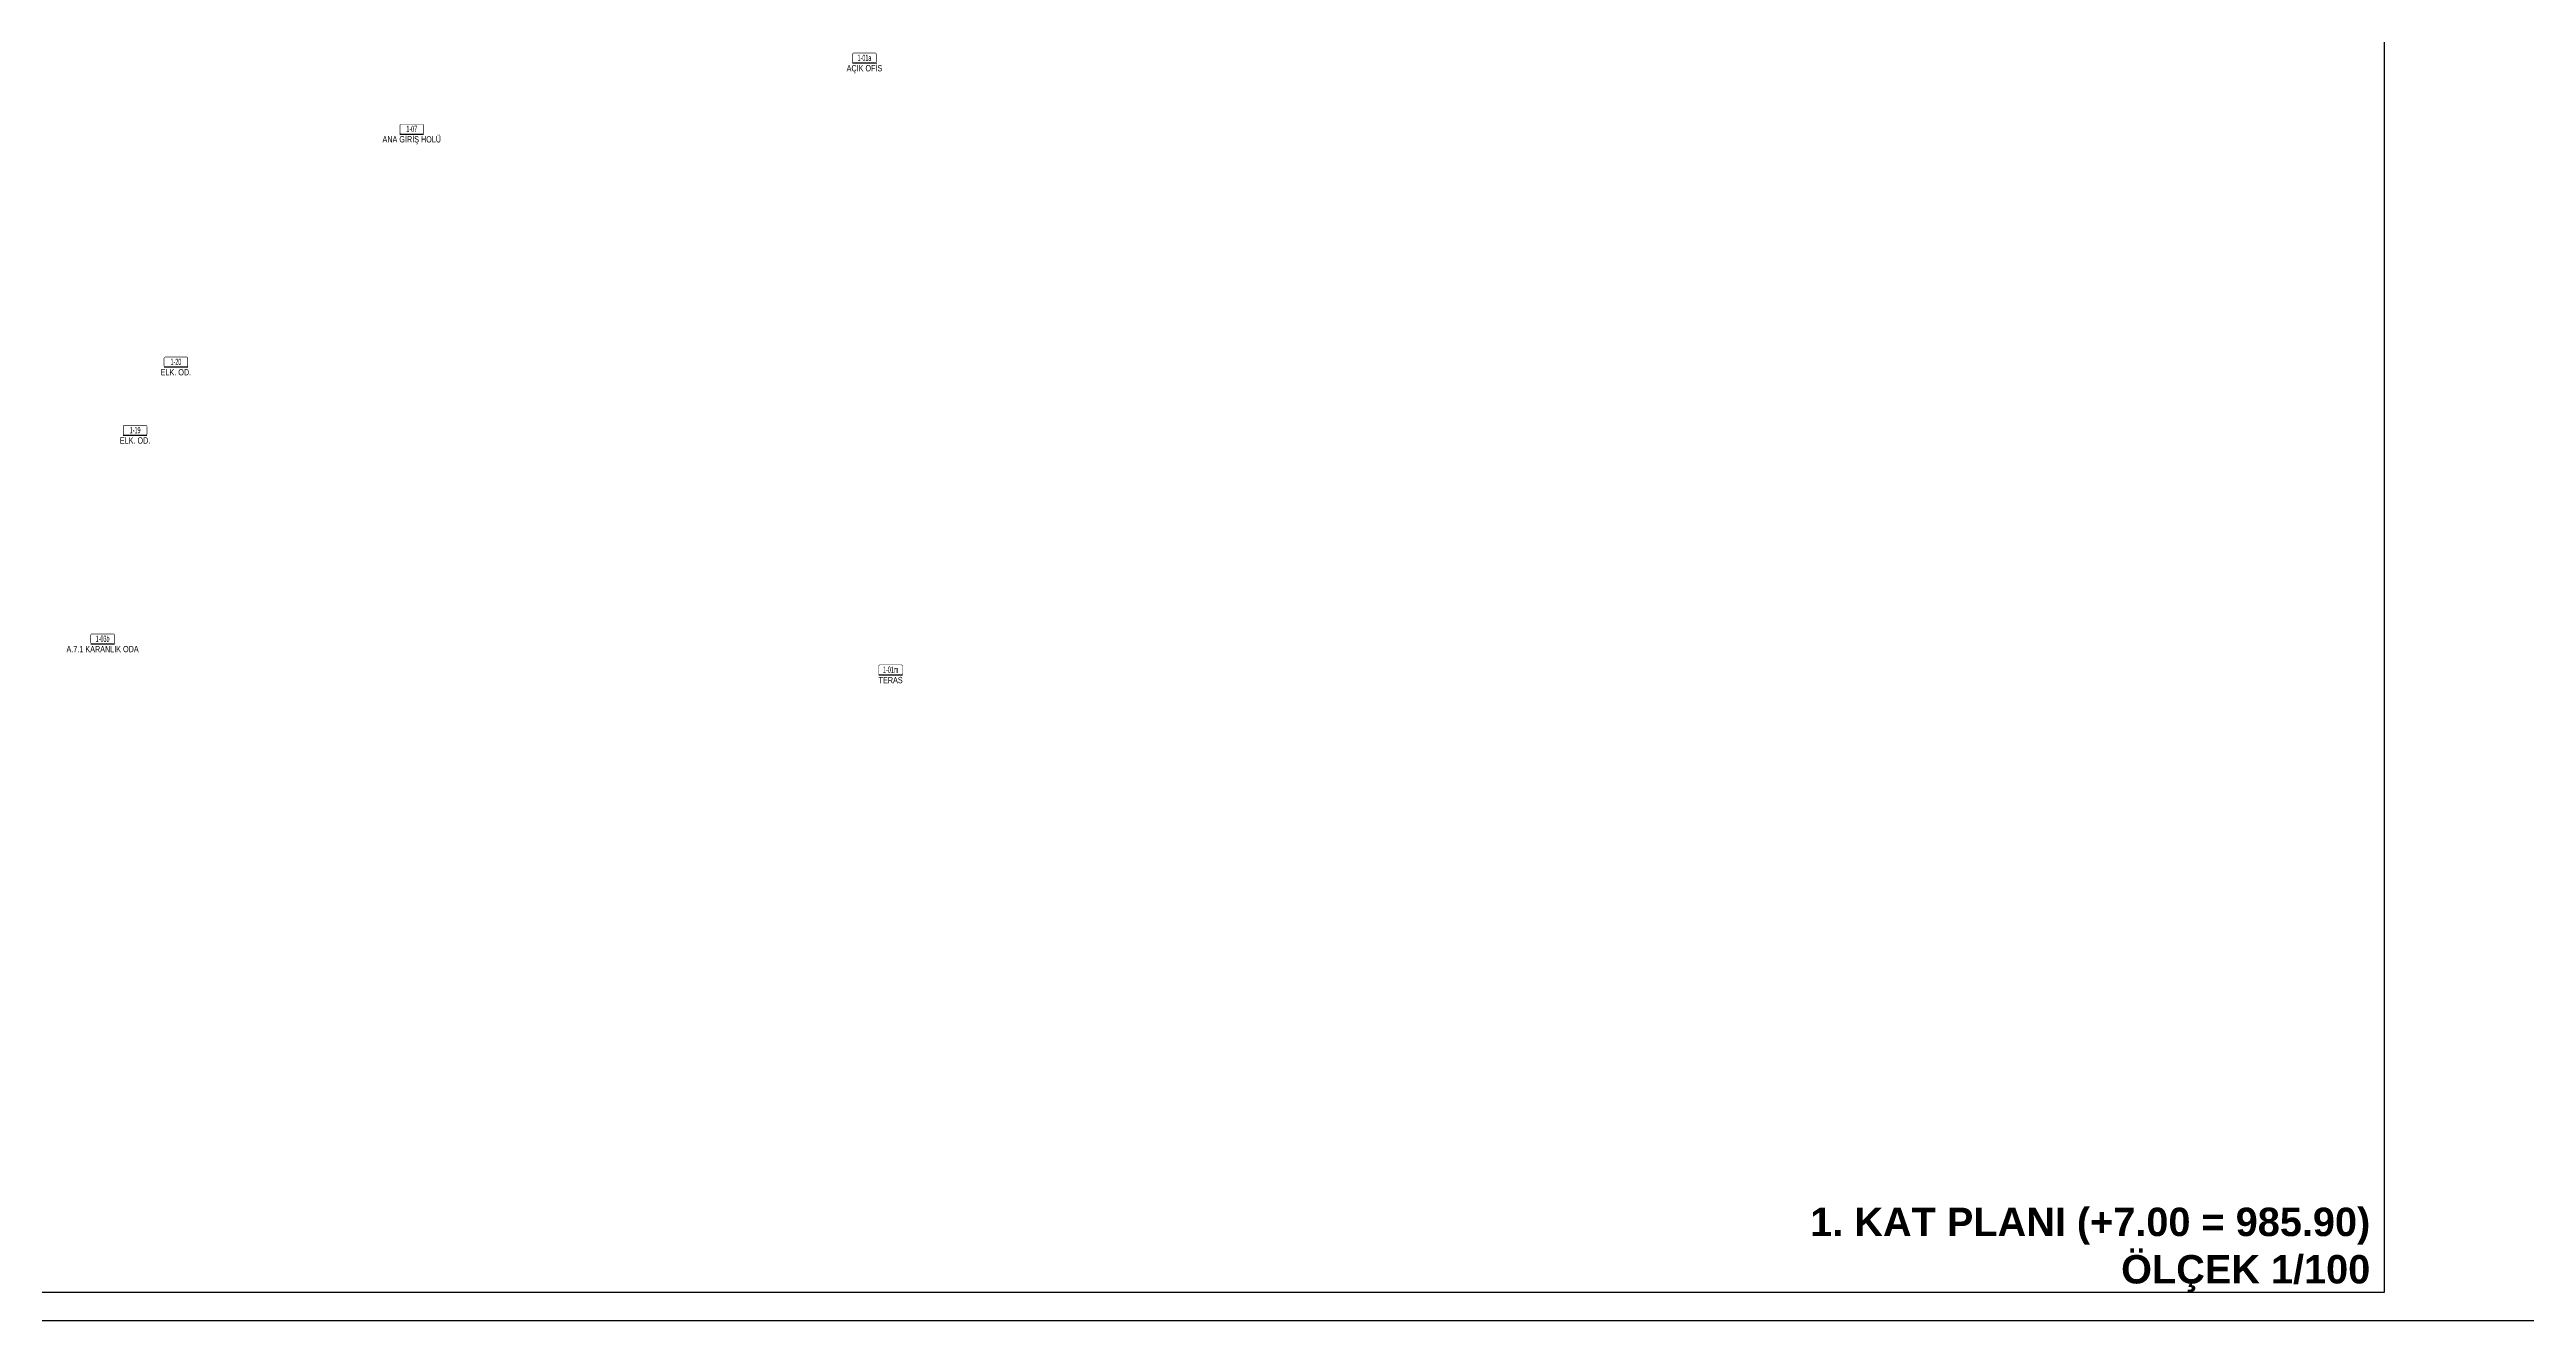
# Model space of a CAD drawing. Header units: centimetres. Extents: x 405464 to 563355, y 50011 to 66875.
# Drawn here: x 461343 to 470064, y 50011 to 54485 of the extents above; entities that cross this region are included whole.
import ezdxf
from ezdxf.enums import TextEntityAlignment as Align

# ---------------------------------------------------------------- set-up
doc = ezdxf.new("R2010")
doc.units = ezdxf.units.CM
for name, color, linetype in [('-M-MAHAL-DEBILER', 7, 'Continuous'), ('-M-MAHAL-ETIKET-NOT', 7, 'Continuous'), ('-M-MAHAL-ETIKET-NOTM', 7, 'Continuous'), ('-M-MAHAL-ETK-', 7, 'Continuous'), ('-M-MAHAL-HAVA-DEGISIM', 7, 'Continuous'), ('-M-MAHAL-NO', 7, 'Continuous'), ('-M-MAHAL-NOM', 7, 'Continuous')]:
    doc.layers.add(name, color=color, linetype=linetype)
doc.layers.add('0-KRCN-Z-ANTET', color=71, linetype='Continuous', lineweight=30)
doc.layers.add('AS_YAZI', color=8, linetype='Continuous', lineweight=9)
doc.styles.add('-M-ISSO-TEXT-TTF', font='ARIALN.TTF')
doc.styles.add('-M-MHLETK-NOT', font='romans.shx', dxfattribs={"width": 0.7})
doc.styles.add('-M-MHLETK-TEXT', font='ARIALN.TTF', dxfattribs={"width": 0.7})
doc.styles.add('Kalin02', font='arialbd.ttf')

# ---------------------------------------------------------------- blocks, each defined once
blk = doc.blocks.new('M-MHLETK-YNG')
blk.add_wipeout([(-2.08, 1.74), (2.08, 1.74), (2.08, 0), (-2.08, 0)]).dxf.layer = '-M-MAHAL-ETK-'
at = {"layer": '-M-MAHAL-ETK-', "color": 0}
for p, q in [((-2.08, 0), (2.08, 0)), ((-1.16, 0), (-1.16, 0))]:
    blk.add_line(p, q, dxfattribs=at)
blk.add_lwpolyline([(-1.88, 1.74, 0.1, 0.1, 0), (1.88, 1.74, 0.1, 0.1, -0.414214), (2.08, 1.54, 0.1, 0.1, 0), (2.08, 0.2, 0.1, 0.1, -0.414214), (1.88, 0, 0.1, 0.1, 0), (-1.88, 0, 0.1, 0.1, -0.414214), (-2.08, 0.2, 0.1, 0.1, 0), (-2.08, 1.54, 0.1, 0.1, -0.414214)], format="xyseb", close=True, dxfattribs=at)
at = {"layer": '-M-MAHAL-DEBILER', "color": 4, "style": '-M-MHLETK-NOT', "width": 0.5, "flags": 8}
blk.add_attdef('DEBIS', text='', height=0.4, dxfattribs=at).set_placement((-2.17, 2.15), align=Align.MIDDLE_CENTER)
at = {"layer": '-M-MAHAL-DEBILER', "color": 191, "style": '-M-MHLETK-NOT', "width": 0.5, "flags": 8}
blk.add_attdef('DEBIR', text='', height=0.4, dxfattribs=at).set_placement((-1.61, 2.15), align=Align.MIDDLE_CENTER)
at = {"layer": '-M-MAHAL-DEBILER', "color": 31, "style": '-M-MHLETK-NOT', "width": 0.5, "flags": 8}
blk.add_attdef('DEBIF', text='', height=0.4, dxfattribs=at).set_placement((1.59, 2.15), align=Align.MIDDLE_CENTER)
at = {"layer": '-M-MAHAL-DEBILER', "color": 1, "style": '-M-MHLETK-NOT', "width": 0.5, "flags": 8}
blk.add_attdef('DEBIE', text='', height=0.4, dxfattribs=at).set_placement((2.32, 2.15), align=Align.MIDDLE_CENTER)
at = {"layer": '-M-MAHAL-ETIKET-NOT', "color": 3}
for tag, height, style, width, flags, p in [('KIS', 0.04, '-M-MHLETK-NOT', 0.5, 9, (-2.59, 1.62)), ('ALAN', 0.04, '-M-MHLETK-NOT', 0.5, 9, (-2.58, 1.56)), ('RH', 0.04, '-M-MHLETK-NOT', 0.5, 9, (-2.39, 1.62)), ('YUKSEKLIK', 0.04, '-M-MHLETK-NOT', 0.5, 9, (-2.32, 1.56)), ('YAZ', 0.04, '-M-MHLETK-NOT', 0.5, 9, (-2.18, 1.62)), ('MAH-ADI', 1.11, '-M-ISSO-TEXT-TTF', 0.8, 8, (0, -0.93))]:
    blk.add_attdef(tag, text='', height=height, dxfattribs=dict(at, style=style, width=width, flags=flags)).set_placement(p, align=Align.MIDDLE_CENTER)
at = {"layer": '-M-MAHAL-ETIKET-NOT', "color": 3, "style": '-M-MHLETK-NOT', "width": 0.5, "flags": 9}
for tag, p, height in [('HL', (-2.62, 1.49), 0.0286), ('KLKTR', (-2.62, 1.42), 0.04), ('RDY-BOY1', (-2.61, 1.37), 0.0286), ('RDY-BOY2', (-2.61, 1.32), 0.0286), ('RDY-BOY3', (-2.61, 1.27), 0.0286), ('RDY-BOY4', (-2.61, 1.22), 0.0286), ('KON-BOY1', (-2.61, 1.14), 0.0286), ('KON-BOY2', (-2.61, 1.09), 0.0286), ('KON-BOY3', (-2.61, 1.04), 0.0286), ('FCU-TIP1', (-2.61, 0.96), 0.0286), ('FCU-TIP2', (-2.61, 0.91), 0.0286), ('FCU-TIP3', (-2.61, 0.86), 0.0286), ('VRV-TIP1', (-2.61, 0.76), 0.0286), ('VRV-TIP2', (-2.61, 0.71), 0.0286), ('HLA', (-2.52, 1.49), 0.0286), ('FCU-ADET1', (-2.52, 0.96), 0.0286), ('FCU-ADET2', (-2.52, 0.91), 0.0286), ('FCU-ADET3', (-2.52, 0.86), 0.0286), ('VRV-ADET1', (-2.52, 0.76), 0.0286), ('VRV-ADET2', (-2.52, 0.71), 0.0286), ('RDY-TIP1', (-2.5, 1.37), 0.0286), ('RDY-TIP2', (-2.5, 1.32), 0.0286), ('RDY-TIP3', (-2.5, 1.27), 0.0286), ('RDY-TIP4', (-2.5, 1.22), 0.0286), ('KON-TIP1', (-2.5, 1.14), 0.0286), ('KON-TIP2', (-2.5, 1.09), 0.0286), ('KON-TIP3', (-2.5, 1.04), 0.0286), ('FCU-KAP1', (-2.4, 0.96), 0.0286), ('FCU-KAP2', (-2.4, 0.91), 0.0286), ('FCU-KAP3', (-2.4, 0.86), 0.0286), ('VRV-KAP1', (-2.4, 0.76), 0.0286), ('VRV-KAP2', (-2.4, 0.71), 0.0286), ('RDY-ADET1', (-2.39, 1.37), 0.0286), ('RDY-ADET2', (-2.39, 1.32), 0.0286), ('RDY-ADET3', (-2.39, 1.27), 0.0286), ('RDY-ADET4', (-2.39, 1.22), 0.0286), ('KON-ADET1', (-2.39, 1.14), 0.0286), ('KON-ADET2', (-2.39, 1.09), 0.0286), ('KON-ADET3', (-2.39, 1.04), 0.0286), ('FCU-DUY1', (-2.27, 0.96), 0.0286), ('FCU-DUY2', (-2.27, 0.91), 0.0286), ('FCU-DUY3', (-2.27, 0.86), 0.0286), ('VRV-DUY1', (-2.27, 0.76), 0.0286), ('VRV-DUY2', (-2.27, 0.71), 0.0286), ('RDY-ISI1', (-2.27, 1.37), 0.0286), ('RDY-ISI2', (-2.27, 1.32), 0.0286), ('RDY-ISI3', (-2.27, 1.27), 0.0286), ('RDY-ISI4', (-2.27, 1.22), 0.0286), ('KON-ISI1', (-2.27, 1.14), 0.0286), ('KON-ISI2', (-2.27, 1.09), 0.0286), ('KON-ISI3', (-2.27, 1.04), 0.0286), ('SHG', (-2.23, 1.49), 0.0286), ('AHU', (-2.23, 1.44), 0.0286), ('FCU-SOG1', (-2.15, 0.96), 0.0286), ('FCU-SOG2', (-2.15, 0.91), 0.0286), ('FCU-SOG3', (-2.15, 0.86), 0.0286), ('VRV-SOG1', (-2.15, 0.76), 0.0286), ('VRV-SOG2', (-2.15, 0.71), 0.0286), ('LHG', (-2.13, 1.49), 0.0286), ('RDY-BNP1', (-2.1, 1.37), 0.0286), ('RDY-BNP2', (-2.1, 1.32), 0.0286), ('RDY-BNP3', (-2.1, 1.27), 0.0286), ('RDY-BNP4', (-2.1, 1.22), 0.0286), ('KON-BNP1', (-2.1, 1.14), 0.0286), ('KON-BNP2', (-2.1, 1.09), 0.0286), ('KON-BNP3', (-2.1, 1.04), 0.0286), ('HG', (-2.04, 1.49), 0.0286), ('FCU-ISI1', (-2.04, 0.96), 0.0286), ('FCU-ISI2', (-2.04, 0.91), 0.0286), ('FCU-ISI3', (-2.04, 0.86), 0.0286), ('VRV-ISI1', (-2.04, 0.76), 0.0286), ('VRV-ISI2', (-2.04, 0.71), 0.0286), ('HGA', (-1.96, 1.49), 0.0286), ('EF', (-1.96, 1.44), 0.0286), ('RDY-BNK1', (-1.96, 1.37), 0.0286), ('RDY-BNK2', (-1.96, 1.32), 0.0286), ('RDY-BNK3', (-1.96, 1.27), 0.0286), ('RDY-BNK4', (-1.96, 1.22), 0.0286), ('KON-BNK1', (-1.96, 1.14), 0.0286), ('KON-BNK2', (-1.96, 1.09), 0.0286), ('KON-BNK3', (-1.96, 1.04), 0.0286), ('FCU-DEBI1', (-1.95, 0.96), 0.0286), ('FCU-DEBI2', (-1.95, 0.91), 0.0286), ('FCU-DEBI3', (-1.95, 0.86), 0.0286), ('VRV-DEBI1', (-1.95, 0.76), 0.0286), ('VRV-DEBI2', (-1.95, 0.71), 0.0286), ('FCU-BNP1', (-1.83, 0.96), 0.0286), ('FCU-BNP2', (-1.83, 0.91), 0.0286), ('FCU-BNP3', (-1.83, 0.86), 0.0286), ('VRV-BNP1', (-1.83, 0.76), 0.0286), ('VRV-BNP2', (-1.83, 0.71), 0.0286), ('FCU-BNK1', (-1.61, 0.96), 0.0286), ('FCU-BNK2', (-1.61, 0.91), 0.0286), ('FCU-BNK3', (-1.61, 0.86), 0.0286), ('VRV-BNK1', (-1.61, 0.76), 0.0286), ('VRV-BNK2', (-1.61, 0.71), 0.0286)]:
    blk.add_attdef(tag, p, '', height=height, dxfattribs=at)
at = {"layer": '-M-MAHAL-ETIKET-NOTM', "color": 3, "style": '-M-ISSO-TEXT-TTF', "width": 0.8, "flags": 8}
blk.add_attdef('MAH-ADI2', text='', height=1.11, dxfattribs=at).set_placement((0, -2.55), align=Align.MIDDLE_CENTER)
at = {"layer": '-M-MAHAL-HAVA-DEGISIM', "style": '-M-MHLETK-NOT', "width": 0.5, "flags": 8}
for tag, p in [('HAVADEG', (0, 3.61)), ('HAVA', (0, 2.4))]:
    blk.add_attdef(tag, text='', height=0.6, dxfattribs=at).set_placement(p, align=Align.MIDDLE_CENTER)
at = {"layer": '-M-MAHAL-NO', "color": 7, "style": '-M-MHLETK-TEXT', "width": 0.6, "flags": 8}
blk.add_attdef('MAH-NO', text='', height=1.11, dxfattribs=at).set_placement((0, 0.89), align=Align.MIDDLE_CENTER)
at = {"layer": '-M-MAHAL-NOM', "color": 7, "style": '-M-MHLETK-TEXT', "width": 0.6, "flags": 8}
blk.add_attdef('MAH-NOM', text='', height=1.11, dxfattribs=at).set_placement((0, 0.89), align=Align.MIDDLE_CENTER)

msp = doc.modelspace()

# ---------------------------------------------------------------- linework, layer by layer
at = {"layer": '0-KRCN-Z-ANTET'}
msp.add_lwpolyline([(405464.1, 50011.3), (563355.4, 50011.3), (563355.4, 59011.3), (405464.1, 59011.3)], close=True, dxfattribs=at)

# ---------------------------------------------------------------- texts
at = {"layer": 'AS_YAZI', "insert": (469514.1, 50111.3), "char_height": 100, "attachment_point": 9, "style": 'Kalin02'}
msp.add_mtext_dynamic_manual_height_columns('\\pt10200;1. KAT PLANI (+7.00 = 985.90) \\P\\ptz;ÖLÇEK 1/100', width=31947.855, gutter_width=1875, heights=[0], dxfattribs=at)

# ---------------------------------------------------------------- next in the draw order: block references
at = {"layer": '-M-MAHAL-ETK-', "xscale": 20, "yscale": 20, "zscale": 20}
for p, values in [((464212.3, 54437.8, 0), {'MAH-NO': '1-01a', 'MAH-ADI': 'AÇIK OFİS'}), ((462618.4, 54187.6), {'MAH-NO': '1-07', 'MAH-ADI': 'ANA GİRİŞ HOLÜ'}), ((461787.9, 53367.6), {'MAH-NO': '1-20', 'MAH-ADI': 'ELK. OD.'}), ((461644.2, 53127.4), {'MAH-NO': '1-19', 'MAH-ADI': 'ELK. OD.'}), ((461529.8, 52393.2), {'MAH-NO': '1-03b', 'MAH-ADI': 'A.7.1 KARANLIK ODA'}), ((464304.5, 52284.1), {'MAH-NO': '1-01m', 'MAH-ADI': 'TERAS'})]:
    msp.add_blockref('M-MHLETK-YNG', p, dxfattribs=at).add_auto_attribs(values)

# ---------------------------------------------------------------- next in the draw order: linework, layer by layer
at = {"layer": '0-KRCN-Z-ANTET'}
msp.add_lwpolyline([(438064.1, 50111.3), (469564.1, 50111.3), (469564.1, 58911.3), (438064.1, 58911.3)], close=True, dxfattribs=at)

doc.saveas('drawing.dxf')
